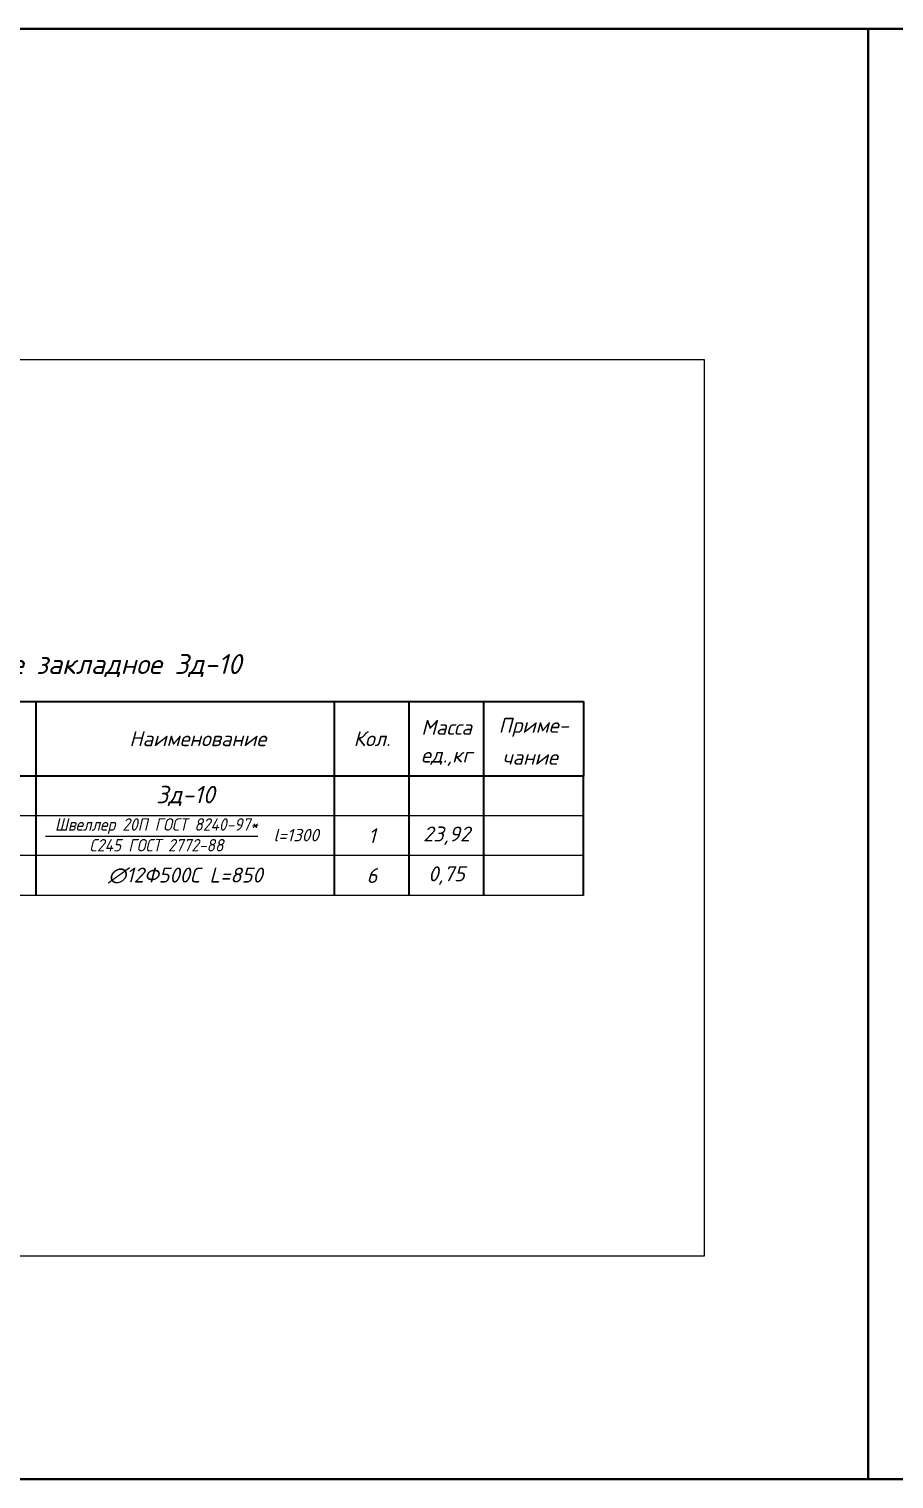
# Model space of a CAD drawing. Header units: millimetres. Extents: x -79646 to -14939, y -87243 to -58107.
# Drawn here: x -64159 to -46775, y -87243 to -58107 of the extents above; entities that cross this region are included whole.
import ezdxf
from ezdxf.enums import TextEntityAlignment as Align

# ---------------------------------------------------------------- set-up
doc = ezdxf.new("R2010")
doc.units = ezdxf.units.MM
doc.layers.get('0').update_dxf_attribs({"lineweight": 5})
doc.layers.add('k_ Рамка', color=7, linetype='Continuous', lineweight=35)
doc.styles.add('STEP PR', font='isocpeui.ttf')

# ---------------------------------------------------------------- blocks, each defined once
blk = doc.blocks.new('*U43')
for p, q in [((-18500, -1500), (0, -1500)), ((-18500, -3000), (-18500, -1500)), ((-17000, -3000), (-17000, -1500)), ((-11000, -3000), (-11000, -1500)), ((-5000, -3000), (-5000, -1500)), ((-3500, -3000), (-3500, -1500)), ((-2000, -3000), (-2000, -1500)), ((0, -1500), (0, -3000)), ((0, -3000), (-18500, -3000)), ((-18500, -5400), (-18500, -3000)), ((-17000, -5400), (-17000, -3000)), ((-11000, -5400), (-11000, -3000)), ((-5000, -5400), (-5000, -3000)), ((-3500, -5400), (-3500, -3000)), ((-2000, -5400), (-2000, -3000)), ((0, -5400), (0, -3000))]:
    blk.add_line(p, q)
at = {"color": 8, "lineweight": 20}
for p, q in [((0, -3800), (-18500, -3800)), ((0, -4600), (-18500, -4600)), ((0, -5400), (-18500, -5400))]:
    blk.add_line(p, q, dxfattribs=at)
at = {"style": 'STEP PR'}
for s, p in [('Масса', (-2750, -2021)), ('Приме-', (-1000, -2021)), ('Поз.', (-17750, -2250)), ('Обозначение', (-14000, -2250)), ('Наименование', (-7750, -2250)), ('Кол.', (-4250, -2250)), ('ед.,кг', (-2750, -2613)), ('чание', (-1073, -2622))]:
    blk.add_text(s, height=300, dxfattribs=at).set_placement(p, align=Align.MIDDLE)
at = {"style": 'STEP PR', "flags": 8}
blk.add_attdef('СПЕЦИФИКАЦИЯ', (-18463, -950), '', height=400, dxfattribs=at)

msp = doc.modelspace()

# ---------------------------------------------------------------- linework, layer by layer
at = {"color": 3, "lineweight": 40}
for points in [[(-79645.80648, -58106.5689), (-47292.40844, -58106.5689), (-47292.40844, -87242.66562), (-79645.80648, -87242.66562)], [(-47292.40844, -58106.5689), (-14939.0104, -58106.5689), (-14939.0104, -87242.66562), (-47292.40844, -87242.66562)]]:
    msp.add_lwpolyline(points, close=True, dxfattribs=at)
msp.add_lwpolyline([(-76584.4332, -82756.7904), (-50584.4332, -82756.7904), (-50584.4332, -64756.7904), (-76584.4332, -64756.7904)], close=True)
msp.add_lwpolyline([(-63830.22445, -74322.51557), (-59557.67342, -74322.51557)])

# ---------------------------------------------------------------- block references
at = {"layer": 'k_ Рамка'}
ref = msp.add_blockref('*U43', (-53017.09809, -70117.4556), dxfattribs=at)
ref.add_attrib('СПЕЦИФИКАЦИЯ', '   Спецификация.  Изделие закладное Зд-10', (-71479.70381, -71067.1908), dxfattribs={"layer": '0', "height": 400, "style": 'STEP PR'})

# ---------------------------------------------------------------- texts
at = {"attachment_point": 5, "style": 'STEP PR'}
for s, insert, char_height, width in [('{\\W0.9;Швеллер 20П ГОСТ 8240-97*\\PС245 ГОСТ 2772-88}', (-61597.73409, -74299.13617), 250, 6000), ('l=1300', (-58788.89786, -74304.37168), 250, 1159.3428744), ('1', (-57267.09809, -74317.19425), 300, 1535.1078645), ('23,92', (-55767.09809, -74317.19425), 300, 1535.1078645), ('∅12Ф500С L=850', (-61017.09809, -75117.19425), 300, 6000), ('6', (-57267.09809, -75117.19425), 300, 1535.1078645), ('0,75', (-55767.09809, -75117.19425), 300, 1535.1078645)]:
    msp.add_mtext(s, dxfattribs=dict(at, insert=insert, char_height=char_height, width=width))
at = {"layer": 'k_ Рамка', "insert": (-61017.09809, -73517.4556), "char_height": 350, "width": 6000, "attachment_point": 5, "line_spacing_factor": 0.96, "style": 'STEP PR'}
msp.add_mtext('{\\fISOCPEUR|b1|i1|c204|p34;Зд-10}', dxfattribs=at)

doc.saveas('drawing.dxf')
